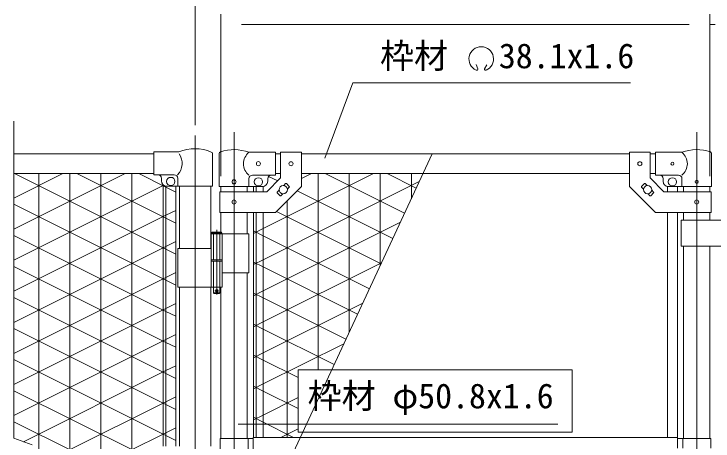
# Model space of a CAD drawing. Units: millimetres, scale not verified. Extents: x -4200 to 4200, y -2970 to 2970.
# Drawn here: x -108 to 1243, y 107 to 932 of the extents above; entities that cross this region are included whole.
import ezdxf
from ezdxf.enums import TextEntityAlignment as Align

# ---------------------------------------------------------------- set-up
doc = ezdxf.new("R2010")
doc.units = ezdxf.units.MM
doc.header["$LTSCALE"] = 20
doc.linetypes.add('DASHED', pattern=[7.5, 6, -1.5])
doc.linetypes.add('USER1', pattern=[50.8, 31.75, -6.35, 6.35, -6.35])
for name, color, linetype, lineweight in [('0-1_D-BMK', 2, 'USER1', 13), ('0-2_D-STR1', 1, 'Continuous', 18), ('0-3_D-STR3', 3, 'Continuous', 13), ('0-4_0', 7, 'Continuous', 9), ('0-8_D-STR-DIM', 7, 'Continuous', 9), ('0-9_D-STR-TXT', 7, 'Continuous', 9), ('0-A_Defpoints', 8, 'Continuous', 18)]:
    doc.layers.add(name, color=color, linetype=linetype, lineweight=lineweight)
doc.styles.add('ＭＳ ゴシック', font='')
doc.styles.get('ＭＳ ゴシック').set_extended_font_data('MS Gothic')

msp = doc.modelspace()

# ---------------------------------------------------------------- linework, layer by layer
at = {"layer": '0-1_D-BMK'}
for p, q in [((317.39, 703.1), (317.39, -535.29)), ((1211.59, 703.1), (1211.59, -535.29)), ((241.99, 696.61), (241.99, -799.21)), ((283.83, 514.79), (283.83, 389.9)), ((287.46, 396.87), (280.21, 396.87))]:
    msp.add_line(p, q, dxfattribs=at)
at = {"layer": '0-2_D-STR1'}
for p, q in [((161.99, 661.37), (-108.01, 661.37)), ((397.39, 661.37), (407.39, 661.37)), ((447.39, 661.37), (1081.59, 661.37)), ((1121.59, 661.37), (1131.59, 661.37)), ((161.99, 623.37), (-108.01, 623.37)), ((397.39, 623.37), (407.39, 623.37)), ((447.39, 623.37), (1081.59, 623.37)), ((1121.59, 623.37), (1131.59, 623.37)), ((211.74, 599.07), (211.74, 478.87)), ((272.24, 599.07), (272.24, 478.87)), ((291.99, 598.37), (291.99, 588.32)), ((342.79, 598.37), (342.79, 588.32)), ((1186.19, 598.37), (1186.19, 588.32)), ((1236.99, 598.37), (1236.99, 588.32)), ((291.99, 548.32), (291.99, 509.87)), ((342.79, 548.32), (342.79, 506.87)), ((1186.19, 548.32), (1186.19, 533.32)), ((1236.99, 548.32), (1236.99, 533.32)), ((1186.19, 483.32), (1186.19, 111.37)), ((1236.99, 483.32), (1236.99, 111.37)), ((342.79, 431.87), (342.79, 111.37)), ((211.74, 403.87), (211.74, 96.87)), ((272.24, 403.87), (272.24, 96.87)), ((291.99, 403.87), (291.99, 111.37))]:
    msp.add_line(p, q, dxfattribs=at)
at = {"layer": '0-3_D-STR3'}
for p, q in [((161.99, 621.07), (161.99, 665.07)), ((210.86, 665.07), (161.99, 665.07)), ((288.84, 598.37), (288.84, 662.06)), ((397.39, 664.37), (345.94, 664.37)), ((397.39, 664.37), (397.39, 620.37)), ((407.39, 664.57), (407.39, 614.89)), ((407.39, 664.57), (447.39, 664.57)), ((447.39, 664.57), (447.39, 598.32)), ((1081.59, 664.57), (1081.59, 598.32)), ((1121.59, 664.57), (1081.59, 664.57)), ((1121.59, 664.57), (1121.59, 614.89)), ((1131.59, 664.37), (1183.04, 664.37)), ((1131.59, 664.37), (1131.59, 620.37)), ((1240.14, 598.37), (1240.14, 662.06)), ((275.39, 661.92), (275.39, 599.07)), ((201.59, 621.07), (161.99, 621.07)), ((176.99, 609.07), (176.99, 614.07)), ((208.59, 614.07), (208.59, 599.07)), ((345.94, 598.37), (345.94, 613.37)), ((397.39, 620.37), (352.94, 620.37)), ((380.82, 588.32), (407.39, 614.89)), ((382.39, 613.37), (382.39, 608.37)), ((1148.16, 588.32), (1121.59, 614.89)), ((1131.59, 620.37), (1176.04, 620.37)), ((1146.59, 613.37), (1146.59, 608.37)), ((1183.04, 598.37), (1183.04, 613.37)), ((185.49, 599.07), (185.49, 96.87)), ((275.39, 599.07), (186.99, 599.07)), ((204.49, 599.07), (204.49, 96.87)), ((288.84, 598.37), (345.94, 598.37)), ((345.94, 598.37), (372.39, 598.37)), ((354.89, 598.37), (354.89, 588.32)), ((373.89, 598.37), (373.89, 588.32)), ((413.27, 600.27), (416.99, 603.98)), ((418.4, 603.98), (424.06, 598.33)), ((420.34, 593.2), (424.06, 596.91)), ((1110.58, 603.98), (1104.92, 598.33)), ((1108.64, 593.2), (1104.92, 596.91)), ((1115.71, 600.27), (1112, 603.98)), ((1155.09, 598.37), (1155.09, 588.32)), ((1183.04, 598.37), (1156.59, 598.37)), ((1174.09, 598.37), (1174.09, 588.32)), ((1240.14, 598.37), (1183.04, 598.37)), ((289.69, 588.32), (380.82, 588.32)), ((289.69, 588.32), (289.69, 548.32)), ((400.72, 587.72), (404.44, 591.44)), ((400.72, 586.31), (406.38, 580.65)), ((407.8, 580.65), (411.51, 584.37)), ((1121.19, 580.65), (1117.47, 584.37)), ((1128.26, 586.31), (1122.6, 580.65)), ((1128.26, 587.72), (1124.54, 591.44)), ((1239.29, 588.32), (1148.16, 588.32)), ((1239.29, 588.32), (1239.29, 548.32)), ((354.89, 548.32), (354.89, 113.87)), ((373.89, 548.32), (373.89, 113.87)), ((1155.09, 548.32), (1155.09, 113.87)), ((1174.09, 548.32), (1174.09, 113.87)), ((1301.39, 533.32), (1181.39, 533.32)), ((1181.39, 533.32), (1181.39, 483.32)), ((273.03, 506.87), (273.03, 456.87)), ((345.94, 506.87), (273.03, 506.87)), ((273.83, 508.87), (274.83, 509.87)), ((273.83, 508.87), (273.83, 506.87)), ((273.83, 508.87), (293.83, 508.87)), ((292.83, 509.87), (274.83, 509.87)), ((294.63, 506.87), (294.63, 456.87)), ((345.94, 506.87), (345.94, 431.87)), ((273.03, 478.87), (208.69, 478.87)), ((208.69, 478.87), (208.69, 403.87)), ((1301.39, 483.32), (1181.39, 483.32)), ((294.63, 456.87), (273.03, 456.87)), ((294.63, 453.87), (273.03, 453.87)), ((273.03, 453.87), (273.03, 403.87)), ((273.33, 456.87), (273.33, 453.87)), ((294.33, 453.87), (273.33, 453.87)), ((294.33, 456.87), (294.33, 453.87)), ((294.63, 453.87), (294.63, 403.87)), ((345.94, 431.87), (294.74, 431.87)), ((294.63, 403.87), (208.69, 403.87)), ((278.83, 391.87), (277.83, 392.87)), ((288.83, 391.87), (278.83, 391.87)), ((288.83, 391.87), (289.83, 392.87)), ((289.83, 403.87), (289.83, 392.87)), ((290.39, 111.37), (290.39, 61.37)), ((290.39, 111.37), (354.49, 111.37)), ((344.39, 111.37), (344.39, 61.37)), ((1174.49, 113.87), (354.49, 113.87)), ((354.49, 58.87), (354.49, 113.87)), ((1174.49, 92.87), (1174.49, 113.87)), ((1238.59, 111.37), (1174.49, 111.37)), ((1184.59, 111.37), (1184.59, 92.87)), ((1238.59, 111.37), (1238.59, 92.87))]:
    msp.add_line(p, q, dxfattribs=at)
at = {"layer": '0-3_D-STR3', "linetype": 'DASHED'}
for p, q in [((277.53, 506.87), (277.53, 456.87)), ((290.13, 506.87), (290.13, 456.87)), ((277.53, 453.87), (277.53, 403.87)), ((290.13, 453.87), (290.13, 403.87))]:
    msp.add_line(p, q, dxfattribs=at)
at = {"layer": '0-3_D-STR3'}
for points in [[(289.69, 548.32), (397.39, 548.32), (447.39, 598.32)], [(1239.29, 548.32), (1131.59, 548.32), (1081.59, 598.32)], [(292.83, 509.87), (293.83, 508.87), (293.83, 506.87)], [(277.83, 403.87), (277.83, 392.87), (289.83, 392.87)]]:
    msp.add_lwpolyline(points, dxfattribs=at)
for centre, radius in [((364.39, 642.37), 4), ((427.39, 642.32), 4), ((1101.59, 642.32), 4), ((1164.59, 642.37), 3), ((194.99, 608.07), 8), ((317.39, 607.37), 4), ((364.39, 607.37), 8), ((1164.59, 607.37), 8), ((1211.59, 607.37), 3), ((412.39, 592.32), 8), ((1116.59, 592.32), 8), ((317.39, 568.32), 4), ((1211.59, 568.32), 4), ((283.83, 396.87), 2.5)]:
    msp.add_circle(centre, radius, dxfattribs=at)
for centre, radius, start, end in [((241.99, 591.37), 80, 66.89371, 112.90125), ((272.09, 661.92), 3.3, 0, 66.89371), ((292.14, 662.06), 3.3, 109.22051, 180), ((317.39, 589.64), 80, 69.0916, 109.22051), ((364.14, 642.37), 28.55, 129.59418, 230.40582), ((1211.59, 589.64), 80, 70.77949, 110.9084), ((1164.85, 642.37), 28.55, 309.59418, 50.40582), ((1236.84, 662.06), 3.3, 0, 70.77949), ((183.46, 643.12), 33.4, 317.7041, 33.64086), ((169.99, 614.07), 7, 0, 90), ((186.99, 609.07), 10, 180, 270), ((201.59, 614.07), 7, 0, 90), ((352.94, 613.37), 7, 90, 180), ((372.39, 608.37), 10, 270, 0), ((389.39, 613.37), 7, 90, 180), ((1139.59, 613.37), 7, 0, 90), ((1156.59, 608.37), 10, 180, 270), ((1176.04, 613.37), 7, 0, 90), ((417.69, 603.28), 1, 45, 135), ((423.35, 597.62), 1, 315, 45), ((1105.63, 597.62), 1, 135, 225), ((1111.29, 603.28), 1, 45, 135), ((401.43, 587.01), 1, 135, 225), ((1127.55, 587.01), 1, 315, 45), ((407.09, 581.36), 1, 225, 315), ((1121.89, 581.36), 1, 225, 315)]:
    msp.add_arc(centre, radius, start, end, dxfattribs=at)
at = {"layer": '0-4_0'}
for p, q in [((-108.01, 576.02), (-13.31, 623.37)), ((-108.01, 516.02), (106.69, 623.37)), ((185.49, 477.24), (-106.77, 623.37)), ((-60, 86.37), (-60, 623.37)), ((0, 86.37), (0, 623.37)), ((185.49, 537.24), (13.23, 623.37)), ((60, 86.37), (60, 623.37)), ((120, 86.37), (120, 623.37)), ((185.49, 597.24), (133.23, 623.37)), ((447.39, 613.72), (466.69, 623.37)), ((480, 244.12), (480, 623.37)), ((646.85, 546.56), (493.23, 623.37)), ((540, 317.41), (540, 623.37)), ((600, 446.09), (600, 623.37)), ((669.54, 595.21), (613.23, 623.37)), ((660, 574.76), (660, 623.37)), ((401.66, 609.15), (384.1, 617.93)), ((-108.01, 456.02), (181.49, 600.77)), ((180, 96.87), (180, 601.97)), ((204.49, 587.74), (185.49, 597.24)), ((360, 588.32), (360, 598.37)), ((373.89, 456.97), (675.36, 607.71)), ((624.16, 497.9), (439.37, 590.3)), ((420, 113.87), (420, 570.93)), ((185.49, 417.24), (-108.01, 563.99)), ((-108.01, 396.02), (185.49, 542.77)), ((185.49, 542.77), (204.49, 552.27)), ((360, 113.87), (360, 548.32)), ((601.47, 449.25), (399.37, 550.3)), ((204.49, 527.74), (185.49, 537.24)), ((373.89, 396.97), (638.88, 529.46)), ((185.49, 357.24), (-108.01, 503.99)), ((373.89, 503.04), (354.89, 512.54)), ((578.79, 400.59), (373.89, 503.04)), ((185.49, 482.77), (204.49, 492.27)), ((-108.01, 336.02), (185.49, 482.77)), ((204.49, 467.74), (185.49, 477.24)), ((354.89, 447.47), (373.89, 456.97)), ((373.89, 443.04), (354.89, 452.54)), ((373.89, 336.97), (602.39, 451.22)), ((185.49, 297.24), (-108.01, 443.99)), ((556.1, 351.93), (373.89, 443.04)), ((-108.01, 276.02), (185.49, 422.77)), ((185.49, 422.77), (204.49, 432.27)), ((204.49, 407.74), (185.49, 417.24)), ((354.89, 387.47), (373.89, 396.97)), ((373.89, 383.04), (354.89, 392.54)), ((185.49, 237.24), (-108.01, 383.99)), ((533.41, 303.28), (373.89, 383.04)), ((185.49, 362.77), (204.49, 372.27)), ((373.89, 276.97), (565.91, 372.98)), ((-108.01, 216.02), (185.49, 362.77)), ((204.49, 347.74), (185.49, 357.24)), ((354.89, 327.47), (373.89, 336.97)), ((373.89, 323.04), (354.89, 332.54)), ((185.49, 177.24), (-108.01, 323.99)), ((185.49, 302.77), (204.49, 312.27)), ((510.72, 254.62), (373.89, 323.04)), ((-108.01, 156.02), (185.49, 302.77)), ((204.49, 287.74), (185.49, 297.24)), ((373.89, 216.97), (529.42, 294.74)), ((354.89, 267.47), (373.89, 276.97)), ((373.89, 263.04), (354.89, 272.54)), ((185.49, 117.24), (-108.01, 263.99)), ((441.09, 229.44), (373.89, 263.04)), ((204.49, 227.74), (185.49, 237.24)), ((354.89, 207.47), (373.89, 216.97)), ((127.23, 86.37), (-108.01, 203.99)), ((373.89, 203.04), (354.89, 212.54)), ((441.09, 169.44), (373.89, 203.04)), ((185.49, 182.77), (204.49, 192.27)), ((-7.31, 86.37), (185.49, 182.77)), ((204.49, 167.74), (185.49, 177.24)), ((7.23, 86.37), (-108.01, 143.99)), ((112.69, 86.37), (185.49, 122.77)), ((185.49, 122.77), (204.49, 132.27)), ((407.69, 113.87), (441.09, 130.57)), ((204.49, 107.74), (185.49, 117.24))]:
    msp.add_line(p, q, dxfattribs=at)
for points in [[(354.89, 507.47), (373.89, 516.97), (586.69, 623.37)], [(-89.49, 105.28), (185.49, 242.77), (204.49, 252.27)], [(354.89, 147.47), (373.89, 156.97), (441.09, 190.57)], [(432.23, 113.87), (373.89, 143.04), (354.89, 152.54)]]:
    msp.add_lwpolyline(points, dxfattribs=at)
at = {"layer": '0-8_D-STR-DIM'}
for p, q in [((241.99, 716.61), (241.99, 1051.37)), ((291.99, 618.37), (291.99, 931.37)), ((1236.99, 618.37), (1236.99, 931.37)), ((1236.99, 618.37), (1236.99, 931.37)), ((1196.99, 911.37), (331.99, 911.37)), ((1196.99, 911.37), (1156.99, 911.37)), ((1236.99, 911.37), (1246.99, 911.37)), ((-108.01, 112.02), (-108.01, 724.37)), ((-72.77, 99.19), (-108.01, 112.02))]:
    msp.add_line(p, q, dxfattribs=at)
at = {"layer": '0-9_D-STR-TXT'}
for p, q in [((788.78, 825.75), (784.95, 833.96)), ((801.36, 825.74), (805.89, 833.58))]:
    msp.add_line(p, q, dxfattribs=at)
for points in [[(1083.32, 798.46), (547.12, 798.46), (492.56, 652.8)], [(943.38, 139.34), (522.55, 139.34), (325.4, 139.34)]]:
    msp.add_lwpolyline(points, dxfattribs=at)
for centre, radius, start, end in [((795.07, 844.63), 23.75, 292.92895, 245.65759), ((786.32, 825.29), 2.5, 245.55066, 10.6575), ((803.82, 825.28), 2.5, 169.34241, 276.63708)]:
    msp.add_arc(centre, radius, start, end, dxfattribs=at)
at = {"layer": '0-A_Defpoints'}
msp.add_line((700.39, 661.37), (291.99, -214.44), dxfattribs=at)
msp.add_lwpolyline([(971.09, 244.12), (441.09, 244.12), (441.09, 124.12), (971.09, 124.12)], close=True, dxfattribs=at)

# ---------------------------------------------------------------- texts
at = {"layer": '0-9_D-STR-TXT', "style": 'ＭＳ ゴシック'}
for s, p in [('枠材 \u300038.1x1.6', (599.56, 812.32)), ('枠材 φ50.8x1.6', (459.62, 155.48))]:
    msp.add_text(s, height=48.09, dxfattribs=at).set_placement(p, align=Align.BOTTOM_LEFT)

doc.saveas('drawing.dxf')
